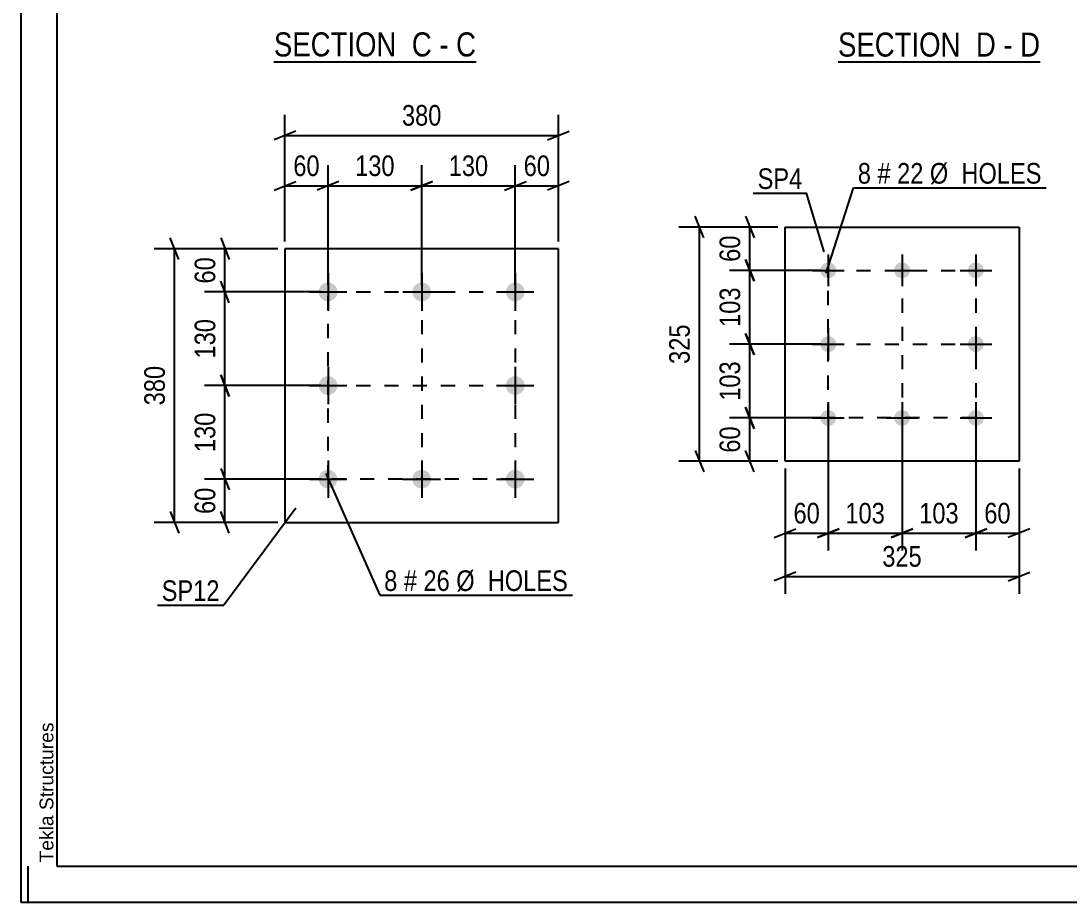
# Model space of a CAD drawing. Header units: millimetres. Extents: x 0 to 841, y 0 to 594.
# Drawn here: x 0 to 145.6, y 0 to 122.3 of the extents above; entities that cross this region are included whole.
import ezdxf

# ---------------------------------------------------------------- set-up
doc = ezdxf.new("R2010")
doc.units = ezdxf.units.MM
doc.linetypes.add('DXK_LINE_DOT2', pattern=[3.9198, 1.9599, -1.9599])
doc.styles.add('Arial', font='ARIAL.TTF', dxfattribs={"height": 0.2})
doc.styles.add('Arial Narrow', font='ARIALN.TTF', dxfattribs={"height": 0.2})

# ---------------------------------------------------------------- blocks, each defined once
blk = doc.blocks.new('Unknown-275727060-1137')
at = {"color": 5, "linetype": 'Continuous'}
for p, q in [((0, 594), (0, 0)), ((5, 589), (5, 5)), ((1, 0), (1, 5)), ((5, 5), (836, 5)), ((0, 0), (841, 0))]:
    blk.add_line(p, q, dxfattribs=at)
at = {"color": 174, "linetype": 'Continuous', "style": 'Arial'}
blk.add_text('Tekla Structures', height=1.9102, rotation=90, dxfattribs=at).set_placement((4.5, 5.5))
blk = doc.blocks.new('Unknown-275727060-13 - 4694')
at = {"color": 6, "linetype": 'Continuous'}
blk.add_line((35.14, 116.66), (63.21, 116.66), dxfattribs=at)
at = {"color": 0, "linetype": 'Continuous'}
for points in [[(53.24, 117.41), (53.24, 120.91), (35.14, 120.91), (35.14, 117.41)], [(57.06, 117.41), (57.06, 120.91), (54.29, 120.91), (54.29, 117.41)], [(59.39, 117.41), (59.39, 120.91), (58.11, 120.91), (58.11, 117.41)], [(63.21, 117.41), (63.21, 120.91), (60.44, 120.91), (60.44, 117.41)]]:
    blk.add_wipeout(points, dxfattribs=at)
at = {"color": 7, "linetype": 'Continuous', "style": 'Arial Narrow'}
for s, p in [('SECTION ', (35.14, 117.41)), ('C', (54.29, 117.41)), ('C', (60.44, 117.41)), ('-', (58.11, 117.41))]:
    blk.add_text(s, height=3.34, dxfattribs=at).set_placement(p)
blk = doc.blocks.new('Unknown-275727060-14 - 4844')
at = {"color": 6, "linetype": 'Continuous'}
blk.add_line((113.49, 116.64), (141.56, 116.64), dxfattribs=at)
at = {"color": 0, "linetype": 'Continuous'}
for points in [[(131.6, 117.39), (131.6, 120.89), (113.49, 120.89), (113.49, 117.39)], [(135.42, 117.39), (135.42, 120.89), (132.65, 120.89), (132.65, 117.39)], [(137.74, 117.39), (137.74, 120.89), (136.47, 120.89), (136.47, 117.39)], [(141.56, 117.39), (141.56, 120.89), (138.79, 120.89), (138.79, 117.39)]]:
    blk.add_wipeout(points, dxfattribs=at)
at = {"color": 7, "linetype": 'Continuous', "style": 'Arial Narrow'}
for s, p in [('SECTION ', (113.49, 117.39)), ('D', (132.65, 117.39)), ('D', (138.79, 117.39)), ('-', (136.47, 117.39))]:
    blk.add_text(s, height=3.34, dxfattribs=at).set_placement(p)
blk = doc.blocks.new('Bolt-275727060-5639 - 5600')
at = {"linetype": 'Continuous'}
for points in [[(42.66, 86.01, -1), (42.66, 83.41, -1)], [(55.66, 86.01, -1), (55.66, 83.41, -1)], [(68.66, 86.01, -1), (68.66, 83.41, -1)], [(42.66, 73.01, -1), (42.66, 70.41, -1)], [(68.66, 73.01, -1), (68.66, 70.41, -1)], [(42.66, 60.01, -1), (42.66, 57.41, -1)], [(55.66, 60.01, -1), (55.66, 57.41, -1)], [(68.66, 60.01, -1), (68.66, 57.41, -1)]]:
    blk.add_hatch(color=1, dxfattribs=at).paths.add_polyline_path(points)
at = {"color": 1, "linetype": 'Continuous'}
for p, q in [((42.66, 87.31), (42.66, 82.11)), ((55.66, 87.31), (55.66, 82.11)), ((68.66, 87.31), (68.66, 82.11)), ((40.06, 84.71), (45.26, 84.71)), ((53.06, 84.71), (58.26, 84.71)), ((66.06, 84.71), (71.26, 84.71)), ((42.66, 74.31), (42.66, 69.11)), ((68.66, 74.31), (68.66, 69.11)), ((40.06, 71.71), (45.26, 71.71)), ((66.06, 71.71), (71.26, 71.71)), ((42.66, 61.31), (42.66, 56.11)), ((55.66, 61.31), (55.66, 56.11)), ((68.66, 61.31), (68.66, 56.11)), ((40.06, 58.71), (45.26, 58.71)), ((53.06, 58.71), (58.26, 58.71)), ((66.06, 58.71), (71.26, 58.71))]:
    blk.add_line(p, q, dxfattribs=at)
blk = doc.blocks.new('Part-275727060-5606 - 5600')
at = {"color": 2, "linetype": 'Continuous'}
for p, q in [((36.66, 90.71), (36.66, 52.71)), ((74.66, 90.71), (36.66, 90.71)), ((74.66, 52.71), (74.66, 90.71)), ((36.66, 52.71), (74.66, 52.71))]:
    blk.add_line(p, q, dxfattribs=at)
blk = doc.blocks.new('Part-275727060-5376 - 5337')
at = {"color": 2, "linetype": 'Continuous'}
for p, q in [((106.14, 61.21), (106.14, 93.71)), ((106.14, 93.71), (138.64, 93.71)), ((138.64, 93.71), (138.64, 61.21)), ((138.64, 61.21), (106.14, 61.21))]:
    blk.add_line(p, q, dxfattribs=at)
blk = doc.blocks.new('Bolt-275727060-5371 - 5337')
at = {"linetype": 'Continuous'}
for points in [[(112.14, 88.81, -1), (112.14, 86.61, -1)], [(122.39, 88.81, -1), (122.39, 86.61, -1)], [(132.64, 88.81, -1), (132.64, 86.61, -1)], [(112.14, 78.56, -1), (112.14, 76.36, -1)], [(132.64, 78.56, -1), (132.64, 76.36, -1)], [(112.14, 68.31, -1), (112.14, 66.11, -1)], [(122.39, 68.31, -1), (122.39, 66.11, -1)], [(132.64, 68.31, -1), (132.64, 66.11, -1)]]:
    blk.add_hatch(color=1, dxfattribs=at).paths.add_polyline_path(points)
at = {"color": 1, "linetype": 'Continuous'}
for p, q in [((112.14, 89.91), (112.14, 85.51)), ((122.39, 89.91), (122.39, 85.51)), ((132.64, 89.91), (132.64, 85.51)), ((109.94, 87.71), (114.34, 87.71)), ((120.19, 87.71), (124.59, 87.71)), ((130.44, 87.71), (134.84, 87.71)), ((112.14, 79.66), (112.14, 75.26)), ((132.64, 79.66), (132.64, 75.26)), ((109.94, 77.46), (114.34, 77.46)), ((130.44, 77.46), (134.84, 77.46)), ((112.14, 69.41), (112.14, 65.01)), ((122.39, 69.41), (122.39, 65.01)), ((132.64, 69.41), (132.64, 65.01)), ((109.94, 67.21), (114.34, 67.21)), ((120.19, 67.21), (124.59, 67.21)), ((130.44, 67.21), (134.84, 67.21))]:
    blk.add_line(p, q, dxfattribs=at)
blk = doc.blocks.new('Rectangle-275727060-5726 - 5600')
at = {"color": 1, "linetype": 'DXK_LINE_DOT2'}
blk.add_lwpolyline([(42.66, 84.71), (68.66, 84.71), (68.66, 58.71), (42.66, 58.71), (42.66, 84.71)], close=True, dxfattribs=at)
blk = doc.blocks.new('Rectangle-275727060-5463 - 5337')
at = {"color": 1, "linetype": 'DXK_LINE_DOT2'}
blk.add_lwpolyline([(112.14, 87.71), (132.64, 87.71), (132.64, 67.21), (112.14, 67.21), (112.14, 87.71)], close=True, dxfattribs=at)
blk = doc.blocks.new('Line-275727060-5712 - 5600')
at = {"color": 1, "linetype": 'DXK_LINE_DOT2'}
blk.add_line((55.66, 84.71), (55.66, 58.71), dxfattribs=at)
blk = doc.blocks.new('Line-275727060-5449 - 5337')
at = {"color": 1, "linetype": 'DXK_LINE_DOT2'}
blk.add_line((122.39, 87.71), (122.39, 67.21), dxfattribs=at)
blk = doc.blocks.new('Line-275727060-5719 - 5600')
at = {"color": 1, "linetype": 'DXK_LINE_DOT2'}
blk.add_line((42.66, 71.71), (68.66, 71.71), dxfattribs=at)
blk = doc.blocks.new('Line-275727060-5456 - 5337')
at = {"color": 1, "linetype": 'DXK_LINE_DOT2'}
blk.add_line((112.14, 77.46), (132.64, 77.46), dxfattribs=at)
blk = doc.blocks.new('StraightDimension-275727060-9316 - 5600')
at = {"color": 7, "linetype": 'Continuous'}
for p, q in [((42.66, 85.71), (42.66, 102.3)), ((55.66, 85.71), (55.66, 102.3)), ((44.16, 100.05), (41.16, 98.85)), ((42.66, 99.45), (55.66, 99.45)), ((54.16, 98.85), (57.16, 100.05))]:
    blk.add_line(p, q, dxfattribs=at)
at = {"color": 0}
blk.add_wipeout([(52.5, 100.2), (52.5, 104.4), (45.82, 104.4), (45.82, 100.2)], dxfattribs=at)
at = {"color": 3, "style": 'Arial Narrow'}
blk.add_text('130', height=2.863, dxfattribs=at).set_placement((46.42, 100.8))
blk = doc.blocks.new('StraightDimension-275727060-5641 - 5600')
at = {"color": 7, "linetype": 'Continuous'}
for p, q in [((27.74, 92.21), (28.94, 89.21)), ((35.66, 90.71), (25.49, 90.71)), ((28.34, 84.71), (28.34, 90.71)), ((28.94, 83.21), (27.74, 86.21)), ((41.66, 84.71), (25.49, 84.71))]:
    blk.add_line(p, q, dxfattribs=at)
at = {"color": 0}
blk.add_wipeout([(27.59, 90.14), (23.39, 90.14), (23.39, 85.28), (27.59, 85.28)], dxfattribs=at)
at = {"color": 3, "style": 'Arial Narrow'}
blk.add_text('60', height=2.863, rotation=90.0002, dxfattribs=at).set_placement((26.99, 85.88))
blk = doc.blocks.new('StraightDimension-275727060-5651 - 5600')
at = {"color": 7, "linetype": 'Continuous'}
for p, q in [((27.74, 60.21), (28.94, 57.21)), ((41.66, 58.71), (25.49, 58.71)), ((28.34, 52.71), (28.34, 58.71)), ((28.94, 51.21), (27.74, 54.21)), ((35.66, 52.71), (25.49, 52.71))]:
    blk.add_line(p, q, dxfattribs=at)
at = {"color": 0}
blk.add_wipeout([(27.59, 58.14), (23.39, 58.14), (23.39, 53.28), (27.59, 53.28)], dxfattribs=at)
at = {"color": 3, "style": 'Arial Narrow'}
blk.add_text('60', height=2.863, rotation=90.0002, dxfattribs=at).set_placement((26.99, 53.88))
blk = doc.blocks.new('StraightDimension-275727060-5666 - 5600')
at = {"color": 7, "linetype": 'Continuous'}
for p, q in [((21.94, 89.21), (20.74, 92.21)), ((35.66, 90.71), (18.49, 90.71)), ((21.34, 52.71), (21.34, 90.71)), ((20.74, 54.21), (21.94, 51.21)), ((35.66, 52.71), (18.49, 52.71))]:
    blk.add_line(p, q, dxfattribs=at)
at = {"color": 0}
blk.add_wipeout([(20.59, 75.05), (16.39, 75.05), (16.39, 68.37), (20.59, 68.37)], dxfattribs=at)
at = {"color": 3, "style": 'Arial Narrow'}
blk.add_text('380', height=2.863, rotation=90.0002, dxfattribs=at).set_placement((19.99, 68.97))
blk = doc.blocks.new('StraightDimension-275727060-5677 - 5600')
at = {"color": 7, "linetype": 'Continuous'}
for p, q in [((68.66, 85.71), (68.66, 102.3)), ((74.66, 91.71), (74.66, 102.3)), ((67.16, 98.85), (70.16, 100.05)), ((68.66, 99.45), (74.66, 99.45)), ((76.16, 100.05), (73.16, 98.85))]:
    blk.add_line(p, q, dxfattribs=at)
at = {"color": 0}
blk.add_wipeout([(74.09, 100.2), (74.09, 104.4), (69.23, 104.4), (69.23, 100.2)], dxfattribs=at)
at = {"color": 3, "style": 'Arial Narrow'}
blk.add_text('60', height=2.863, dxfattribs=at).set_placement((69.83, 100.8))
blk = doc.blocks.new('StraightDimension-275727060-5687 - 5600')
at = {"color": 7, "linetype": 'Continuous'}
for p, q in [((36.66, 91.71), (36.66, 102.3)), ((42.66, 85.71), (42.66, 102.3)), ((35.16, 98.85), (38.16, 100.05)), ((36.66, 99.45), (42.66, 99.45)), ((44.16, 100.05), (41.16, 98.85))]:
    blk.add_line(p, q, dxfattribs=at)
at = {"color": 0}
blk.add_wipeout([(42.09, 100.2), (42.09, 104.4), (37.23, 104.4), (37.23, 100.2)], dxfattribs=at)
at = {"color": 3, "style": 'Arial Narrow'}
blk.add_text('60', height=2.863, dxfattribs=at).set_placement((37.83, 100.8))
blk = doc.blocks.new('StraightDimension-275727060-5702 - 5600')
at = {"color": 7, "linetype": 'Continuous'}
for p, q in [((36.66, 91.71), (36.66, 109.3)), ((74.66, 91.71), (74.66, 109.3)), ((38.16, 107.05), (35.16, 105.85)), ((36.66, 106.45), (74.66, 106.45)), ((73.16, 105.85), (76.16, 107.05))]:
    blk.add_line(p, q, dxfattribs=at)
at = {"color": 0}
blk.add_wipeout([(59, 107.2), (59, 111.4), (52.32, 111.4), (52.32, 107.2)], dxfattribs=at)
at = {"color": 3, "style": 'Arial Narrow'}
blk.add_text('380', height=2.863, dxfattribs=at).set_placement((52.92, 107.8))
blk = doc.blocks.new('StraightDimension-275727060-9294 - 5600')
at = {"color": 7, "linetype": 'Continuous'}
for p, q in [((28.94, 70.21), (27.74, 73.21)), ((41.66, 71.71), (25.49, 71.71)), ((28.34, 58.71), (28.34, 71.71)), ((27.74, 60.21), (28.94, 57.21)), ((41.66, 58.71), (25.49, 58.71))]:
    blk.add_line(p, q, dxfattribs=at)
at = {"color": 0}
blk.add_wipeout([(27.59, 68.55), (23.39, 68.55), (23.39, 61.87), (27.59, 61.87)], dxfattribs=at)
at = {"color": 3, "style": 'Arial Narrow'}
blk.add_text('130', height=2.863, rotation=90.0002, dxfattribs=at).set_placement((26.99, 62.47))
blk = doc.blocks.new('StraightDimension-275727060-9296 - 5600')
at = {"color": 7, "linetype": 'Continuous'}
for p, q in [((28.94, 83.21), (27.74, 86.21)), ((41.66, 84.71), (25.49, 84.71)), ((28.34, 71.71), (28.34, 84.71)), ((27.74, 73.21), (28.94, 70.21)), ((41.66, 71.71), (25.49, 71.71))]:
    blk.add_line(p, q, dxfattribs=at)
at = {"color": 0}
blk.add_wipeout([(27.59, 81.55), (23.39, 81.55), (23.39, 74.87), (27.59, 74.87)], dxfattribs=at)
at = {"color": 3, "style": 'Arial Narrow'}
blk.add_text('130', height=2.863, rotation=90.0002, dxfattribs=at).set_placement((26.99, 75.47))
blk = doc.blocks.new('StraightDimension-275727060-9318 - 5600')
at = {"color": 7, "linetype": 'Continuous'}
for p, q in [((55.66, 85.71), (55.66, 102.3)), ((68.66, 85.71), (68.66, 102.3)), ((57.16, 100.05), (54.16, 98.85)), ((55.66, 99.45), (68.66, 99.45)), ((67.16, 98.85), (70.16, 100.05))]:
    blk.add_line(p, q, dxfattribs=at)
at = {"color": 0}
blk.add_wipeout([(65.5, 100.2), (65.5, 104.4), (58.82, 104.4), (58.82, 100.2)], dxfattribs=at)
at = {"color": 3, "style": 'Arial Narrow'}
blk.add_text('130', height=2.863, dxfattribs=at).set_placement((59.42, 100.8))
blk = doc.blocks.new('StraightDimension-275727060-9178 - 5337')
at = {"color": 7, "linetype": 'Continuous'}
for p, q in [((100.65, 89.21), (101.85, 86.21)), ((111.14, 87.71), (98.4, 87.71)), ((101.25, 77.46), (101.25, 87.71)), ((101.85, 75.96), (100.65, 78.96)), ((111.14, 77.46), (98.4, 77.46))]:
    blk.add_line(p, q, dxfattribs=at)
at = {"color": 0}
blk.add_wipeout([(100.5, 85.93), (96.3, 85.93), (96.3, 79.25), (100.5, 79.25)], dxfattribs=at)
at = {"color": 3, "style": 'Arial Narrow'}
blk.add_text('103', height=2.863, rotation=90.0002, dxfattribs=at).set_placement((99.9, 79.85))
blk = doc.blocks.new('StraightDimension-275727060-5378 - 5337')
at = {"color": 7, "linetype": 'Continuous'}
for p, q in [((100.65, 95.21), (101.85, 92.21)), ((105.14, 93.71), (98.4, 93.71)), ((101.25, 87.71), (101.25, 93.71)), ((101.85, 86.21), (100.65, 89.21)), ((111.14, 87.71), (98.4, 87.71))]:
    blk.add_line(p, q, dxfattribs=at)
at = {"color": 0}
blk.add_wipeout([(100.5, 93.14), (96.3, 93.14), (96.3, 88.29), (100.5, 88.29)], dxfattribs=at)
at = {"color": 3, "style": 'Arial Narrow'}
blk.add_text('60', height=2.863, rotation=90.0002, dxfattribs=at).set_placement((99.9, 88.89))
blk = doc.blocks.new('StraightDimension-275727060-5388 - 5337')
at = {"color": 7, "linetype": 'Continuous'}
for p, q in [((100.65, 68.71), (101.85, 65.71)), ((111.14, 67.21), (98.4, 67.21)), ((101.25, 61.21), (101.25, 67.21)), ((101.85, 59.71), (100.65, 62.71)), ((105.14, 61.21), (98.4, 61.21))]:
    blk.add_line(p, q, dxfattribs=at)
at = {"color": 0}
blk.add_wipeout([(100.5, 66.64), (96.3, 66.64), (96.3, 61.79), (100.5, 61.79)], dxfattribs=at)
at = {"color": 3, "style": 'Arial Narrow'}
blk.add_text('60', height=2.863, rotation=90.0002, dxfattribs=at).set_placement((99.9, 62.39))
blk = doc.blocks.new('StraightDimension-275727060-5403 - 5337')
at = {"color": 7, "linetype": 'Continuous'}
for p, q in [((94.85, 92.21), (93.65, 95.21)), ((105.14, 93.71), (91.4, 93.71)), ((94.25, 61.21), (94.25, 93.71)), ((93.65, 62.71), (94.85, 59.71)), ((105.14, 61.21), (91.4, 61.21))]:
    blk.add_line(p, q, dxfattribs=at)
at = {"color": 0}
blk.add_wipeout([(93.5, 80.81), (89.3, 80.81), (89.3, 74.12), (93.5, 74.12)], dxfattribs=at)
at = {"color": 3, "style": 'Arial Narrow'}
blk.add_text('325', height=2.863, rotation=90.0002, dxfattribs=at).set_placement((92.9, 74.72))
blk = doc.blocks.new('StraightDimension-275727060-9200 - 5337')
at = {"color": 7, "linetype": 'Continuous'}
for p, q in [((122.39, 66.21), (122.39, 48.81)), ((132.64, 66.21), (132.64, 48.81)), ((120.89, 50.61), (123.89, 51.81)), ((122.39, 51.21), (132.64, 51.21)), ((134.14, 51.81), (131.14, 50.61))]:
    blk.add_line(p, q, dxfattribs=at)
at = {"color": 0}
blk.add_wipeout([(130.85, 51.96), (130.85, 56.16), (124.17, 56.16), (124.17, 51.96)], dxfattribs=at)
at = {"color": 3, "style": 'Arial Narrow'}
blk.add_text('103', height=2.863, dxfattribs=at).set_placement((124.77, 52.56))
blk = doc.blocks.new('StraightDimension-275727060-5414 - 5337')
at = {"color": 7, "linetype": 'Continuous'}
for p, q in [((132.64, 66.21), (132.64, 48.81)), ((138.64, 60.21), (138.64, 48.81)), ((131.14, 50.61), (134.14, 51.81)), ((132.64, 51.21), (138.64, 51.21)), ((140.14, 51.81), (137.14, 50.61))]:
    blk.add_line(p, q, dxfattribs=at)
at = {"color": 0}
blk.add_wipeout([(138.06, 51.96), (138.06, 56.16), (133.21, 56.16), (133.21, 51.96)], dxfattribs=at)
at = {"color": 3, "style": 'Arial Narrow'}
blk.add_text('60', height=2.863, dxfattribs=at).set_placement((133.81, 52.56))
blk = doc.blocks.new('StraightDimension-275727060-5424 - 5337')
at = {"color": 7, "linetype": 'Continuous'}
for p, q in [((112.14, 66.21), (112.14, 48.81)), ((106.14, 60.21), (106.14, 48.81)), ((104.64, 50.61), (107.64, 51.81)), ((106.14, 51.21), (112.14, 51.21)), ((113.64, 51.81), (110.64, 50.61))]:
    blk.add_line(p, q, dxfattribs=at)
at = {"color": 0}
blk.add_wipeout([(111.56, 51.96), (111.56, 56.16), (106.71, 56.16), (106.71, 51.96)], dxfattribs=at)
at = {"color": 3, "style": 'Arial Narrow'}
blk.add_text('60', height=2.863, dxfattribs=at).set_placement((107.31, 52.56))
blk = doc.blocks.new('StraightDimension-275727060-5439 - 5337')
at = {"color": 7, "linetype": 'Continuous'}
for p, q in [((106.14, 60.21), (106.14, 42.81)), ((138.64, 60.21), (138.64, 42.81)), ((107.64, 45.81), (104.64, 44.61)), ((106.14, 45.21), (138.64, 45.21)), ((137.14, 44.61), (140.14, 45.81))]:
    blk.add_line(p, q, dxfattribs=at)
at = {"color": 0}
blk.add_wipeout([(125.73, 45.96), (125.73, 50.16), (119.04, 50.16), (119.04, 45.96)], dxfattribs=at)
at = {"color": 3, "style": 'Arial Narrow'}
blk.add_text('325', height=2.863, dxfattribs=at).set_placement((119.64, 46.56))
blk = doc.blocks.new('StraightDimension-275727060-9176 - 5337')
at = {"color": 7, "linetype": 'Continuous'}
for p, q in [((100.65, 78.96), (101.85, 75.96)), ((111.14, 77.46), (98.4, 77.46)), ((101.25, 67.21), (101.25, 77.46)), ((101.85, 65.71), (100.65, 68.71)), ((111.14, 67.21), (98.4, 67.21))]:
    blk.add_line(p, q, dxfattribs=at)
at = {"color": 0}
blk.add_wipeout([(100.5, 75.68), (96.3, 75.68), (96.3, 69), (100.5, 69)], dxfattribs=at)
at = {"color": 3, "style": 'Arial Narrow'}
blk.add_text('103', height=2.863, rotation=90.0002, dxfattribs=at).set_placement((99.9, 69.6))
blk = doc.blocks.new('StraightDimension-275727060-9198 - 5337')
at = {"color": 7, "linetype": 'Continuous'}
for p, q in [((112.14, 66.21), (112.14, 48.81)), ((122.39, 66.21), (122.39, 48.81)), ((110.64, 50.61), (113.64, 51.81)), ((112.14, 51.21), (122.39, 51.21)), ((123.89, 51.81), (120.89, 50.61))]:
    blk.add_line(p, q, dxfattribs=at)
at = {"color": 0}
blk.add_wipeout([(120.6, 51.96), (120.6, 56.16), (113.92, 56.16), (113.92, 51.96)], dxfattribs=at)
at = {"color": 3, "style": 'Arial Narrow'}
blk.add_text('103', height=2.863, dxfattribs=at).set_placement((114.52, 52.56))
blk = doc.blocks.new('Mark-275727060-5602 - 5600')
at = {"color": 0}
blk.add_wipeout([(27.59, 41.8), (27.59, 44.8), (19.55, 44.8), (19.55, 41.8)], dxfattribs=at)
blk.add_wipeout([(27.59, 41.8), (27.59, 44.8), (19.55, 44.8), (19.55, 41.8)], dxfattribs=at)
at = {"color": 30, "linetype": 'Continuous'}
for p in [(38.2, 54.69), (18.95, 41.2)]:
    blk.add_line(p, (28.19, 41.2), dxfattribs=at)
at = {"color": 3, "style": 'Arial Narrow'}
blk.add_text('SP12', height=2.863, dxfattribs=at).set_placement((19.55, 41.8))
blk = doc.blocks.new('Mark-275727060-5635 - 5600')
at = {"color": 0}
for points in [[(52.28, 43.19), (52.28, 46.19), (50.45, 46.19), (50.45, 43.19)], [(55.01, 43.19), (55.01, 46.19), (53.18, 46.19), (53.18, 43.19)], [(59.56, 43.19), (59.56, 46.19), (55.91, 46.19), (55.91, 43.19)], [(75.99, 43.19), (75.99, 46.19), (60.46, 46.19), (60.46, 43.19)]]:
    blk.add_wipeout(points, dxfattribs=at)
for points in [[(52.28, 43.19), (52.28, 46.19), (50.45, 46.19), (50.45, 43.19)], [(55.01, 43.19), (55.01, 46.19), (53.18, 46.19), (53.18, 43.19)], [(59.56, 43.19), (59.56, 46.19), (55.91, 46.19), (55.91, 43.19)], [(75.99, 43.19), (75.99, 46.19), (60.46, 46.19), (60.46, 43.19)]]:
    blk.add_wipeout(points, dxfattribs=at)
at = {"color": 7, "linetype": 'Continuous'}
for p, q in [((42.36, 59.52), (49.85, 42.59)), ((49.85, 42.59), (76.59, 42.59))]:
    blk.add_line(p, q, dxfattribs=at)
at = {"color": 3, "style": 'Arial Narrow'}
for s, height, p in [('8', 2.86, (50.45, 43.19)), ('#', 2.86, (53.18, 43.19)), ('26', 2.863, (55.91, 43.19)), ('Ø  HOLES', 2.863, (60.46, 43.19))]:
    blk.add_text(s, height=height, dxfattribs=at).set_placement(p)
blk = doc.blocks.new('Mark-275727060-5367 - 5337')
at = {"color": 0}
for points in [[(118.07, 99.75), (118.07, 102.75), (116.24, 102.75), (116.24, 99.75)], [(120.8, 99.75), (120.8, 102.75), (118.97, 102.75), (118.97, 99.75)], [(125.35, 99.75), (125.35, 102.75), (121.7, 102.75), (121.7, 99.75)], [(141.78, 99.75), (141.78, 102.75), (126.25, 102.75), (126.25, 99.75)]]:
    blk.add_wipeout(points, dxfattribs=at)
for points in [[(118.07, 99.75), (118.07, 102.75), (116.24, 102.75), (116.24, 99.75)], [(120.8, 99.75), (120.8, 102.75), (118.97, 102.75), (118.97, 99.75)], [(125.35, 99.75), (125.35, 102.75), (121.7, 102.75), (121.7, 99.75)], [(141.78, 99.75), (141.78, 102.75), (126.25, 102.75), (126.25, 99.75)]]:
    blk.add_wipeout(points, dxfattribs=at)
at = {"color": 7, "linetype": 'Continuous'}
for p, q in [((111.84, 87.33), (115.64, 99.15)), ((115.64, 99.15), (142.38, 99.15))]:
    blk.add_line(p, q, dxfattribs=at)
at = {"color": 3, "style": 'Arial Narrow'}
for s, height, p in [('8', 2.86, (116.24, 99.75)), ('#', 2.86, (118.97, 99.75)), ('22', 2.863, (121.7, 99.75)), ('Ø  HOLES', 2.863, (126.25, 99.75))]:
    blk.add_text(s, height=height, dxfattribs=at).set_placement(p)
blk = doc.blocks.new('Mark-275727060-5372 - 5337')
at = {"color": 0}
blk.add_wipeout([(108.53, 99.01), (108.53, 102.01), (102.32, 102.01), (102.32, 99.01)], dxfattribs=at)
blk.add_wipeout([(108.53, 99.01), (108.53, 102.01), (102.32, 102.01), (102.32, 99.01)], dxfattribs=at)
at = {"color": 30, "linetype": 'Continuous'}
for p in [(101.72, 98.41), (111.56, 90.28)]:
    blk.add_line(p, (109.13, 98.41), dxfattribs=at)
at = {"color": 3, "style": 'Arial Narrow'}
blk.add_text('SP4', height=2.863, dxfattribs=at).set_placement((102.32, 99.01))

msp = doc.modelspace()

# ---------------------------------------------------------------- block references
for name in ['Unknown-275727060-1137', 'Part-275727060-5376 - 5337', 'Part-275727060-5606 - 5600', 'Bolt-275727060-5371 - 5337', 'Rectangle-275727060-5463 - 5337', 'Line-275727060-5449 - 5337', 'Bolt-275727060-5639 - 5600', 'Rectangle-275727060-5726 - 5600', 'Line-275727060-5712 - 5600', 'Line-275727060-5456 - 5337', 'Line-275727060-5719 - 5600']:
    msp.add_blockref(name, (0, 0))

# ---------------------------------------------------------------- next in the draw order: block references
for name in ['Unknown-275727060-13 - 4694', 'Unknown-275727060-14 - 4844', 'StraightDimension-275727060-9316 - 5600', 'StraightDimension-275727060-5677 - 5600', 'StraightDimension-275727060-9178 - 5337', 'StraightDimension-275727060-5388 - 5337', 'StraightDimension-275727060-9200 - 5337', 'StraightDimension-275727060-5651 - 5600']:
    msp.add_blockref(name, (0, 0))

# ---------------------------------------------------------------- next in the draw order: block references
for name in ['StraightDimension-275727060-5378 - 5337', 'StraightDimension-275727060-5641 - 5600', 'StraightDimension-275727060-5414 - 5337']:
    msp.add_blockref(name, (0, 0))

# ---------------------------------------------------------------- next in the draw order: block references
for name in ['Mark-275727060-5367 - 5337', 'StraightDimension-275727060-5403 - 5337', 'StraightDimension-275727060-5666 - 5600']:
    msp.add_blockref(name, (0, 0))

# ---------------------------------------------------------------- next in the draw order: block references
for name in ['StraightDimension-275727060-5687 - 5600', 'Mark-275727060-5372 - 5337', 'StraightDimension-275727060-9294 - 5600', 'StraightDimension-275727060-5424 - 5337', 'Mark-275727060-5602 - 5600']:
    msp.add_blockref(name, (0, 0))

# ---------------------------------------------------------------- next in the draw order: block references
for name in ['StraightDimension-275727060-5702 - 5600', 'StraightDimension-275727060-9296 - 5600', 'StraightDimension-275727060-9176 - 5337', 'StraightDimension-275727060-5439 - 5337', 'Mark-275727060-5635 - 5600']:
    msp.add_blockref(name, (0, 0))

# ---------------------------------------------------------------- next in the draw order: block references
for name in ['StraightDimension-275727060-9318 - 5600', 'StraightDimension-275727060-9198 - 5337']:
    msp.add_blockref(name, (0, 0))

doc.saveas('drawing.dxf')
